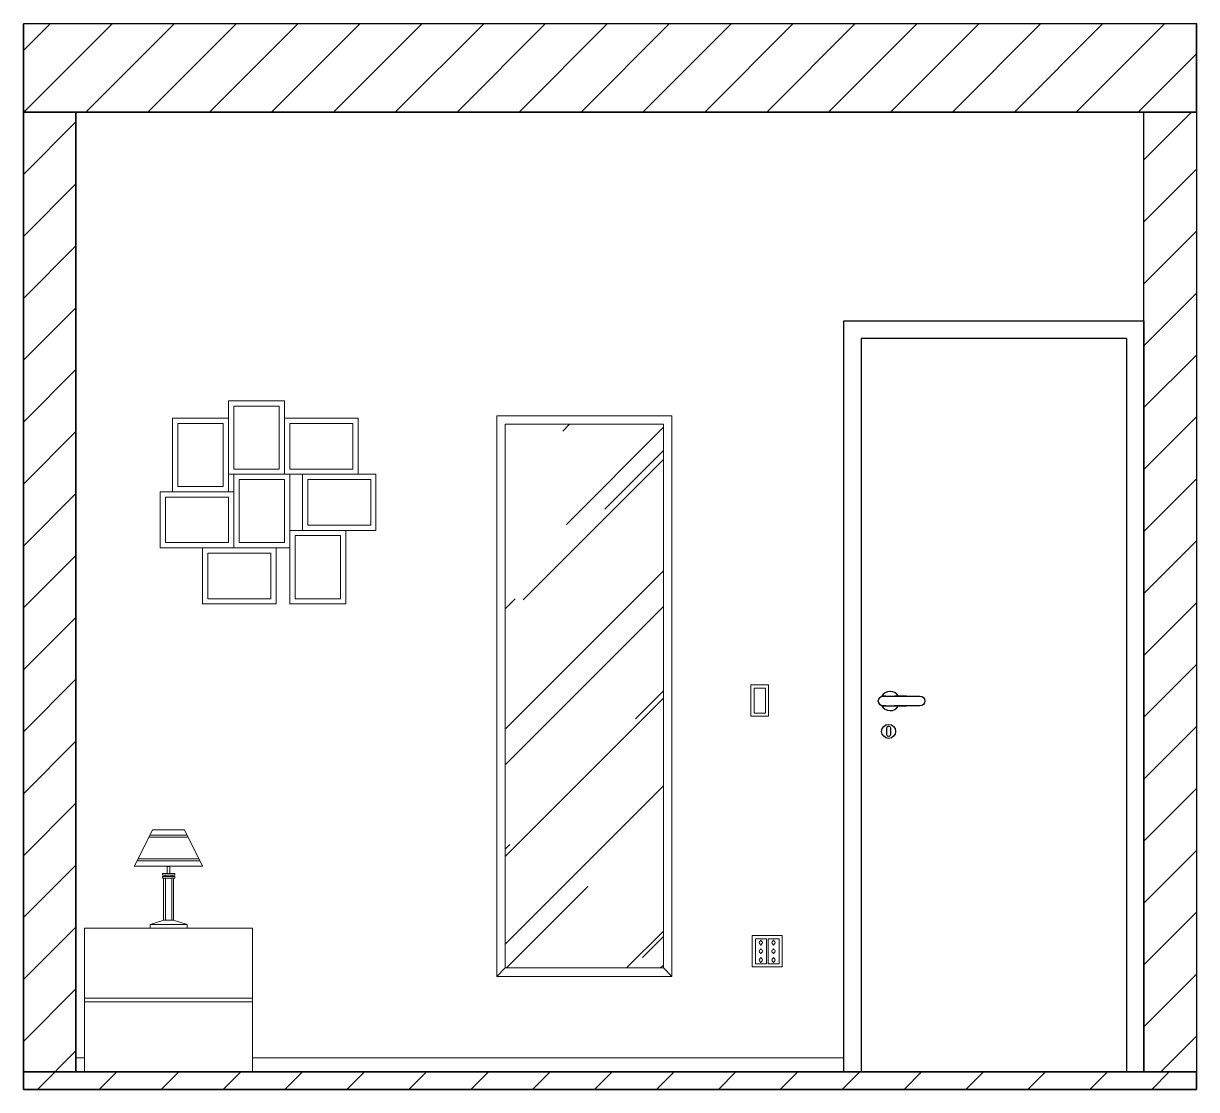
# Model space of a CAD drawing. Header units: inches. Extents: x -200 to 1094, y -421 to 377.
# Drawn here: x 759.2 to 1094.2, y -421.2 to -116.9 of the extents above; entities that cross this region are included whole.
import ezdxf

# ---------------------------------------------------------------- set-up
doc = ezdxf.new("R2010")
doc.units = ezdxf.units.IN
doc.header["$MEASUREMENT"] = 0
for name, color, linetype, lineweight in [('A-DOOR-FULL', 1, 'Continuous', 25), ('A-FLOR-LEVL', 3, 'Continuous', 35), ('A-FURN', 2, 'Continuous', 18), ('A-SECT-MCUT', 1, 'Continuous', 25), ('A-WALL-FULL', 3, 'Continuous', 35), ('A-WALL-FULL-EXT', 3, 'Continuous', 35), ('A-WALL-FULL-EXTR', 3, 'Continuous', 35), ('A-WALL-FULL-INTR', 1, 'Continuous', 25)]:
    doc.layers.add(name, color=color, linetype=linetype, lineweight=lineweight)

msp = doc.modelspace()

# ---------------------------------------------------------------- hatches: boundary and pattern name
at = {"layer": 'A-FURN'}
h = msp.add_hatch(dxfattribs=at)
h.set_pattern_fill('AR-RROOF', color=256, scale=1.424818825458249, angle=44.99999999999999, style=0)
h.set_pattern_definition([(44.99999999999999, (-744858.8381522361, -297073.6680947871), (30.70857114896644, 81.88952306391042), [542.8559724995929, -72.38079633327905, 180.9519908331977, -36.19039816663953]), (44.99999999999999, (-744837.5980571912, -297026.837523785), (-59.62580898090977, 8.444857065965781), [108.5711944999186, -11.94283139499104, 217.1423889998372, -27.14279862497965]), (44.99999999999999, (-744867.794818821, -297039.1209522446), (115.9248560873483, 150.2160938703607), [289.5231853331162, -50.66655743329535, 144.7615926665581, -36.19039816663953])])
h.paths.add_polyline_path([(896.754877339461, -231.3276298720975), (941.9548773394611, -231.3276298720975), (941.9548773394611, -386.5276298720974), (896.754877339461, -386.5276298720974)])
at = {"layer": 'A-SECT-MCUT'}
h = msp.add_hatch(dxfattribs=at)
h.set_pattern_fill('ANSI31', color=256, scale=100)
h.set_pattern_definition([(45, (0, 0), (-8.838834764831844, 8.838834764831844), [])])
h.paths.add_polyline_path([(1094.173691833249, -116.9220692394901), (759.2089763668037, -117.0216116230912), (759.2089763665922, -142.221611623091), (1094.176674804282, -142.221611623091)])
h.paths.add_polyline_path([(774.208976366564, -142.221611623091), (759.208976366675, -142.221611623091), (759.2089763666763, -416.1816116230907), (774.208976366564, -416.1816116230907)])
h.paths.add_polyline_path([(1094.208976366568, -416.1816116230907), (759.2089763666763, -416.1816116230907), (759.2089763666763, -421.2243895446945), (1094.209568300869, -421.20199793679)])
h = msp.add_hatch(dxfattribs=at)
h.set_pattern_fill('ANSI31', color=256, scale=100)
h.set_pattern_definition([(45, (6317.525127258467, 32306.10614143778), (-8.838834764831843, 8.838834764831844), [])])
h.paths.add_polyline_path([(1094.173604528761, -142.221611623091), (1079.165822490761, -142.221611623091), (1079.165822490741, -416.1816114997609), (1094.208976366553, -416.1816114936778)])

# ---------------------------------------------------------------- linework, layer by layer
for p, q in [((774.208976366564, -412.181611532419), (774.208976366564, -412.181611532419)), ((1020.022865969899, -416.1916844478287), (1016.300289399152, -416.181611525185))]:
    msp.add_line(p, q)
at = {"layer": 'A-DOOR-FULL'}
for p, q in [((993.4560424122119, -416.181611532419), (993.4560424122119, -201.8309299215302)), ((993.4560424122119, -201.8309299215302), (1079.208976366686, -201.8309300122019)), ((1079.208976366686, -416.1816116230907), (1079.208976366686, -201.8309300122019)), ((1074.208976366687, -206.8309299215306), (998.4560424122114, -206.8309299215302)), ((998.4560424122114, -206.8309299215302), (998.4560424122114, -416.1816116230906)), ((1074.208976366687, -206.8309300122019), (1074.208976366687, -416.1816117137623)), ((1005.477129910483, -308.9221367006152), (1004.727129910483, -308.9221367006152)), ((1005.477129910483, -308.9221367006152), (1007.977129910486, -308.9221367006152)), ((1011.34344327508, -308.9221367006152), (1007.977129910486, -308.9221367006152)), ((1004.727129910483, -311.7221367006399), (1011.343443275079, -311.7221367006399)), ((1005.477129910483, -311.7221367006399), (1007.977129910486, -311.7221367006399))]:
    msp.add_line(p, q, dxfattribs=at)
msp.add_lwpolyline([(1005.477129910483, -311.7221367006399), (1004.727129910483, -311.7221367006399, -0.9999999999999999), (1004.727129910483, -308.9221367006152), (1015.227129910485, -308.9221367006152, -0.9999997646421478), (1015.227129910485, -311.7221367006399), (1007.977129910486, -311.7221367006399)], format="xyb", dxfattribs=at)
msp.add_lwpolyline([(1005.783912687567, -317.9909792373409, -0.9999999999999999), (1006.783912687566, -317.9909792373409), (1006.783912687566, -319.990979237339, -0.9999999999999999), (1005.783912687567, -319.990979237339)], format="xyb", close=True, dxfattribs=at)
msp.add_circle((1006.283912687567, -318.9909792373172), 2, dxfattribs=at)
for start, end in [(30.603294608233, 150.8038133932417), (30.60329460823663, 150.8038133932137), (209.1961866067676, 329.396705391767)]:
    msp.add_arc((1006.727129910487, -310.3221367006275), 2.75, start, end, dxfattribs=at)
at = {"layer": 'A-FLOR-LEVL'}
for p, q in [((759.2089763676904, -416.1816116230907), (1094.20897636669, -416.1816116230907)), ((759.2089763666763, -421.2243895446946), (1094.209568300869, -421.20199793679))]:
    msp.add_line(p, q, dxfattribs=at)
at = {"layer": 'A-FURN'}
for p, q in [((1079.165822490766, -416.1816116230907), (1079.165822490766, -214.1816116230925)), ((817.7759419711351, -250.6176999103594), (817.7759419711356, -224.6176999103603)), ((817.7759419711356, -224.6176999103603), (832.2759419711351, -224.6176999103603)), ((832.2759419711351, -226.1176999103603), (819.2759419711351, -226.1176999103603)), ((819.2759419711351, -226.1176999103603), (819.2759419711347, -244.1176999103594)), ((832.2759419711351, -224.6176999103603), (833.7759419711351, -224.6176999103603)), ((832.2759419711347, -244.1176999103603), (832.2759419711351, -226.1176999103603)), ((833.7759419711351, -231.1176999103612), (833.7759419711351, -224.6176999103603)), ((801.7759419711347, -250.6176999103585), (801.7759419711351, -229.6176999103594)), ((801.7759419711351, -229.6176999103594), (816.2759419711347, -229.6176999103594)), ((816.2759419711347, -231.1176999103594), (803.2759419711347, -231.1176999103594)), ((803.2759419711347, -231.1176999103594), (803.2759419711342, -249.1176999103585)), ((816.2759419711347, -229.6176999103594), (817.7759419711347, -229.6176999103594)), ((816.2759419711342, -249.1176999103594), (816.2759419711347, -231.1176999103594)), ((833.7759419711351, -229.6176999103612), (854.7759419711351, -229.6176999103603)), ((833.7759419711356, -245.6176999103603), (833.7759419711351, -231.1176999103612)), ((853.2759419711351, -231.1176999103612), (835.2759419711351, -231.1176999103612)), ((835.2759419711351, -231.1176999103612), (835.2759419711351, -244.1176999103612)), ((853.2759419711347, -244.1176999103612), (853.2759419711347, -231.1176999103612)), ((854.7759419711351, -229.6176999103603), (854.7759419711347, -245.6176999103603)), ((817.7759419711347, -236.1176999103603), (817.7759419711347, -234.6176999103603)), ((819.2759419711347, -244.1176999103594), (832.2759419711347, -244.1176999103603)), ((835.2759419711351, -244.1176999103612), (853.2759419711347, -244.1176999103612)), ((817.7759419711351, -245.6176999103603), (833.7759419711351, -245.6176999103603)), ((819.2759419711351, -266.6176999103594), (819.2759419711356, -245.6176999103603)), ((833.7759419711351, -247.1176999103603), (820.7759419711351, -247.1176999103603)), ((820.7759419711351, -247.1176999103603), (820.7759419711347, -265.1176999103594)), ((859.8748029409167, -245.6176999103603), (833.7759419711356, -245.6176999103603)), ((833.7759419711351, -245.6176999103603), (835.2759419711351, -245.6176999103603)), ((833.7759419711347, -265.1176999103603), (833.7759419711351, -247.1176999103603)), ((835.2759419711351, -245.6176999103603), (835.2759419711351, -266.6176999103603)), ((838.8748029409167, -247.1176999103603), (838.8748029409167, -245.6176999103603)), ((838.8748029409171, -261.6176999103603), (838.8748029409167, -247.1176999103603)), ((858.3748029409167, -247.1176999103603), (840.3748029409167, -247.1176999103603)), ((840.3748029409167, -247.1176999103603), (840.3748029409167, -260.1176999103603)), ((858.3748029409162, -260.1176999103603), (858.3748029409162, -247.1176999103603)), ((859.8748029409167, -245.6176999103603), (859.8748029409162, -261.6176999103603)), ((798.2759419711356, -252.1176999103603), (798.2759419711356, -250.6176999103603)), ((798.2759419711356, -250.6176999103603), (819.2759419711356, -250.6176999103594)), ((803.2759419711342, -249.1176999103585), (816.2759419711342, -249.1176999103594)), ((819.2759419711356, -250.6176999103594), (819.2759419711351, -266.6176999103594)), ((798.275941971136, -266.6176999103594), (798.2759419711356, -252.1176999103603)), ((817.7759419711356, -252.1176999103603), (799.7759419711356, -252.1176999103603)), ((799.7759419711356, -252.1176999103603), (799.7759419711356, -265.1176999103603)), ((817.7759419711351, -265.1176999103603), (817.7759419711351, -252.1176999103603)), ((840.3748029409167, -260.1176999103603), (858.3748029409162, -260.1176999103603)), ((835.2759419711351, -261.6176999103603), (859.8748029409162, -261.6176999103603)), ((849.7759419711347, -263.1176999103603), (836.7759419711347, -263.1176999103594)), ((836.7759419711347, -263.1176999103594), (836.7759419711342, -281.1176999103594)), ((849.7759419711342, -281.1176999103603), (849.7759419711347, -263.1176999103603)), ((851.2759419711347, -261.6176999103603), (851.2759419711347, -282.6176999103603)), ((798.2759419711356, -266.6176999103594), (819.2759419711351, -266.6176999103594)), ((799.7759419711356, -265.1176999103603), (817.7759419711351, -265.1176999103603)), ((810.3619836021485, -268.1176999103612), (810.3619836021485, -266.6176999103612)), ((835.2759419711351, -266.6176999103603), (819.2759419711351, -266.6176999103594)), ((820.7759419711347, -265.1176999103594), (833.7759419711347, -265.1176999103603)), ((831.3619836021485, -266.6176999103603), (831.361983602148, -282.6176999103612)), ((835.2759419711347, -282.6176999103594), (835.2759419711351, -266.6176999103603)), ((810.3619836021489, -282.6176999103612), (810.3619836021485, -268.1176999103612)), ((829.8619836021485, -268.1176999103612), (811.8619836021485, -268.1176999103612)), ((811.8619836021485, -268.1176999103612), (811.8619836021485, -281.1176999103612)), ((829.861983602148, -281.1176999103612), (829.861983602148, -268.1176999103612)), ((811.8619836021485, -281.1176999103612), (829.861983602148, -281.1176999103612)), ((836.7759419711342, -281.1176999103594), (849.7759419711342, -281.1176999103603)), ((810.3619836021485, -282.6176999103612), (831.361983602148, -282.6176999103612)), ((851.2759419711347, -282.6176999103603), (835.2759419711347, -282.6176999103594)), ((971.9449009715768, -305.7301105152402), (966.9081435460064, -305.7301105152402)), ((966.9081435460064, -305.7301105152402), (966.9081435460064, -314.6383713342229)), ((971.9449009715768, -314.6383713342229), (971.9449009715768, -305.7301105152402)), ((966.9081435460064, -314.6383713342229), (971.9449009715768, -314.6383713342229)), ((1094.208976366568, -416.1816116230907), (1094.208976366568, -341.1816116230907)), ((790.9524708958925, -357.5003003550722), (796.0802708499541, -347.0940889326943)), ((796.0802708499541, -347.0940889326943), (805.2286709416803, -347.0940889326943)), ((810.356470895742, -357.5003003550722), (805.2286709416803, -347.0940889326943)), ((795.0547235932318, -349.1753053751512), (806.2542181984027, -349.1753053751512)), ((795.3153443939227, -348.6464089326677), (805.9935973977117, -348.6464089326677)), ((790.9524708958925, -357.5003003550722), (810.356470895742, -357.5003003550722)), ((791.7173973519239, -355.9479803550988), (809.5915444397106, -355.9479803550988)), ((791.9780181526148, -355.4190839126153), (809.3309236390196, -355.4190839126153)), ((801.036193384236, -357.5145462133281), (800.2870989270305, -357.5145462133281)), ((800.2870989270305, -357.5145462133281), (800.2870989270305, -359.5464479389324)), ((801.036193384236, -359.5464479389324), (801.036193384236, -357.5145462133281)), ((774.208976366564, -378.1816116230912), (774.208976366564, -360.1816116230902)), ((802.4142577845778, -359.5464479389324), (798.8827826613415, -359.5464479389324)), ((798.8827826613415, -359.5464479389324), (798.8827826613415, -360.0371919854427)), ((798.8827826613415, -360.0371919854427), (802.4142577845778, -360.0371919854427)), ((802.4142577845778, -360.3844725955372), (798.8827826613415, -360.3844725955372)), ((798.8827826613415, -360.3844725955372), (798.8827826613415, -360.8752166420476)), ((798.8827826613415, -360.8752166420476), (802.4142577845778, -360.8752166420476)), ((799.1903277072124, -372.8907044065767), (799.1903277072124, -360.8584241578814)), ((799.1903277072124, -360.8584241578814), (802.0905749946833, -360.8584241578814)), ((801.695088133958, -360.02407233474), (799.6737022551242, -360.02407233474)), ((799.6737022551242, -360.02407233474), (799.6737022551242, -360.375376898823)), ((799.6737022551242, -360.375376898823), (801.695088133958, -360.375376898823)), ((799.7447277071769, -372.8907044065767), (799.7447277071769, -360.8584241578814)), ((800.2870989270305, -359.5464479389324), (801.036193384236, -359.5464479389324)), ((801.536174994355, -360.8584241578814), (801.536174994355, -372.8907044065767)), ((801.695088133958, -360.375376898823), (801.695088133958, -360.02407233474)), ((802.0905749946833, -360.8584241578814), (802.0905749946833, -372.8907044065767)), ((802.4142577845778, -360.0371919854427), (802.4142577845778, -359.5464479389324)), ((802.4142577845778, -360.8752166420476), (802.4142577845778, -360.3844725955372)), ((776.6544713265471, -375.1816119383437), (824.6544713265489, -375.1816119383437)), ((776.6544723817801, -416.1816116230907), (776.6544723817801, -375.1816116230907)), ((795.3876708959724, -374.0728121962223), (799.268470895724, -372.9022656157343)), ((795.3876708959724, -374.0728121962223), (805.921270895662, -374.0728121962223)), ((795.3876708959724, -374.0728121962223), (795.3876708959724, -375.1816121962423)), ((795.3876713267032, -375.1816119383437), (805.9212713263928, -375.1816119383437)), ((802.0905749946833, -372.8907044065767), (799.1903277072124, -372.8907044065767)), ((799.268470895724, -372.9022656157343), (802.0404708959104, -372.9022656157343)), ((805.921270895662, -374.0728121962223), (802.0404708959104, -372.9022656157343)), ((805.921270895662, -374.0728121962223), (805.921270895662, -375.1816121962423)), ((824.6544713265489, -375.1816119383437), (824.6544713265489, -416.1816119383437)), ((774.208976366564, -416.1816116230907), (774.208976366564, -378.1816116230912)), ((975.9127336222268, -377.273350804108), (967.2656670779579, -377.273350804108)), ((967.2656670779579, -377.273350804108), (967.2656670779579, -386.1816116230907)), ((975.9127336222268, -386.1816116230907), (975.9127336222268, -377.273350804108)), ((896.754877339461, -386.5276298720974), (894.3548773394609, -388.9276298720974)), ((941.9548773394611, -386.5276298720974), (944.3548773394609, -388.9276298720974)), ((967.2656670779579, -386.1816116230907), (975.9127336222268, -386.1816116230907)), ((776.6544723817801, -395.1816116230907), (824.6544723817819, -395.1816116230907)), ((824.6544723817819, -396.1816116230907), (776.6544723817801, -396.1816116230907)), ((776.6544723817801, -412.181611532419), (774.208976366564, -412.181611532419)), ((993.4560424122119, -412.181611532419), (824.6544713265489, -412.181611532419)), ((998.4128885362907, -416.1816115324191), (1003.41288853629, -416.1816115303968))]:
    msp.add_line(p, q, dxfattribs=at)
for points in [[(894.3548773394609, -388.9276298720974), (894.3548773394609, -228.9276298720974), (944.3548773394609, -228.9276298720974), (944.3548773394609, -388.9276298720974)], [(896.754877339461, -386.5276298720974), (896.754877339461, -231.3276298720975), (941.9548773394611, -231.3276298720975), (941.9548773394611, -386.5276298720974)], [(971.0703441312114, -306.6467777697511), (967.9128338150076, -306.6467777697511), (967.9128338150076, -313.8069125248888), (971.0703441312114, -313.8069125248888)], [(971.3943623178184, -378.1900180586189), (968.2368520016112, -378.1900180586189), (968.2368520016112, -385.3501528137566), (971.3943623178184, -385.3501528137566)], [(971.3943623178184, -378.1900180586189), (968.2368520016146, -378.1900180586189), (968.2368520016146, -385.3501528137566), (971.3943623178184, -385.3501528137566)], [(975.0381767818615, -378.1900180586189), (971.8806664656577, -378.1900180586189), (971.8806664656577, -385.3501528137566), (975.0381767818615, -385.3501528137566)]]:
    msp.add_lwpolyline(points, close=True, dxfattribs=at)
msp.add_lwpolyline([(1031.915822491232, -416.1816116230907), (1079.165822490741, -416.1816116230907)], dxfattribs=at)
for centre, start, end in [((969.7593572210471, -379.3097205234915), 113.8912202729154, 245.6756737383154), ((969.7593572210471, -381.7489722914453), 113.8912202729154, 245.6756737383154), ((969.7593572210471, -379.3097205234915), 293.7997104671886, 66.6333955113511), ((969.7593572210471, -381.7489722914453), 293.7997104671886, 66.6333955113511), ((973.4031716850936, -379.3097205234915), 113.8912202729154, 245.6756737383154), ((973.4031716850936, -381.7489722914453), 113.8912202729154, 245.6756737383154), ((973.4031716850936, -379.3097205234915), 293.7997104671886, 66.6333955113511), ((973.4031716850936, -381.7489722914453), 293.7997104671886, 66.6333955113511), ((969.7593572210471, -384.2535611312187), 113.8912202729154, 245.6756737383154), ((969.7593572210471, -384.2535611312187), 293.7997104671886, 66.6333955113511), ((973.4031716850936, -384.2535611312187), 113.8912202729154, 245.6756737383154), ((973.4031716850936, -384.2535611312187), 293.7997104671886, 66.6333955113511)]:
    msp.add_arc(centre, 0.4775448111725708, start, end, dxfattribs=at)
at = {"layer": 'A-FURN', "extrusion": (0, 0, -1)}
for centre, start_param, end_param in [((969.7576344540685, -379.3142609449469), 8.545265593400014, 10.30769734246128), ((969.7576344540685, -379.3142609449469), 5.42058042071112, 7.142383178288405), ((969.7576344540685, -381.7535127129011), 5.42058042071112, 7.142383178288405), ((973.4014489181116, -379.3142609449469), 8.545265593400014, 10.30769734246128), ((973.4014489181116, -379.3142609449469), 5.42058042071112, 7.142383178288405), ((973.4014489181116, -381.7535127129011), 5.42058042071112, 7.142383178288405), ((969.7576344540685, -381.7535127129011), 8.545265593400014, 10.30769734246128), ((969.7576344540685, -384.2581015526732), 8.545265593400014, 10.30769734246128), ((969.7576344540685, -384.2581015526732), 5.42058042071112, 7.142383178288405), ((973.4014489181116, -381.7535127129011), 8.545265593400014, 10.30769734246128), ((973.4014489181116, -384.2581015526732), 8.545265593400014, 10.30769734246128), ((973.4014489181116, -384.2581015526732), 5.42058042071112, 7.142383178288405)]:
    msp.add_ellipse(centre, major_axis=(-3.322296877440924e-16, 0.6782377184045718), ratio=0.3720939651693596, start_param=start_param, end_param=end_param, dxfattribs=at)
at = {"layer": 'A-WALL-FULL'}
for p, q in [((759.208976366675, -142.221611623091), (1094.176674804282, -142.221611623091)), ((998.4128885362907, -416.1816115324191), (1003.41288853629, -416.1816115303968))]:
    msp.add_line(p, q, dxfattribs=at)
at = {"layer": 'A-WALL-FULL-EXT'}
for p, q in [((759.2089763668037, -117.0216116230912), (1094.173691833249, -116.9220692394901)), ((759.2089763665922, -142.221611623091), (759.2089763668037, -117.0216116230912)), ((759.2089763666763, -421.2243895446946), (759.208976366675, -142.221611623091)), ((774.208976366564, -416.1816116230907), (774.208976366564, -142.221611623091))]:
    msp.add_line(p, q, dxfattribs=at)
at = {"layer": 'A-WALL-FULL-EXTR'}
for p, q in [((1094.173691833249, -116.9220692394901), (1094.176674804282, -142.221611623091)), ((1094.209568300869, -421.20199793679), (1094.208976366568, -416.1816116230907))]:
    msp.add_line(p, q, dxfattribs=at)
at = {"layer": 'A-WALL-FULL-INTR'}
for p, q in [((1079.165822490741, -416.1816116230907), (1079.165822490759, -142.221611623091)), ((1094.176674804282, -142.221611623091), (1094.208976366568, -416.1816116230907)), ((1079.208976366686, -416.1816116230907), (1094.20897636669, -416.1816116230907))]:
    msp.add_line(p, q, dxfattribs=at)

doc.saveas('drawing.dxf')
